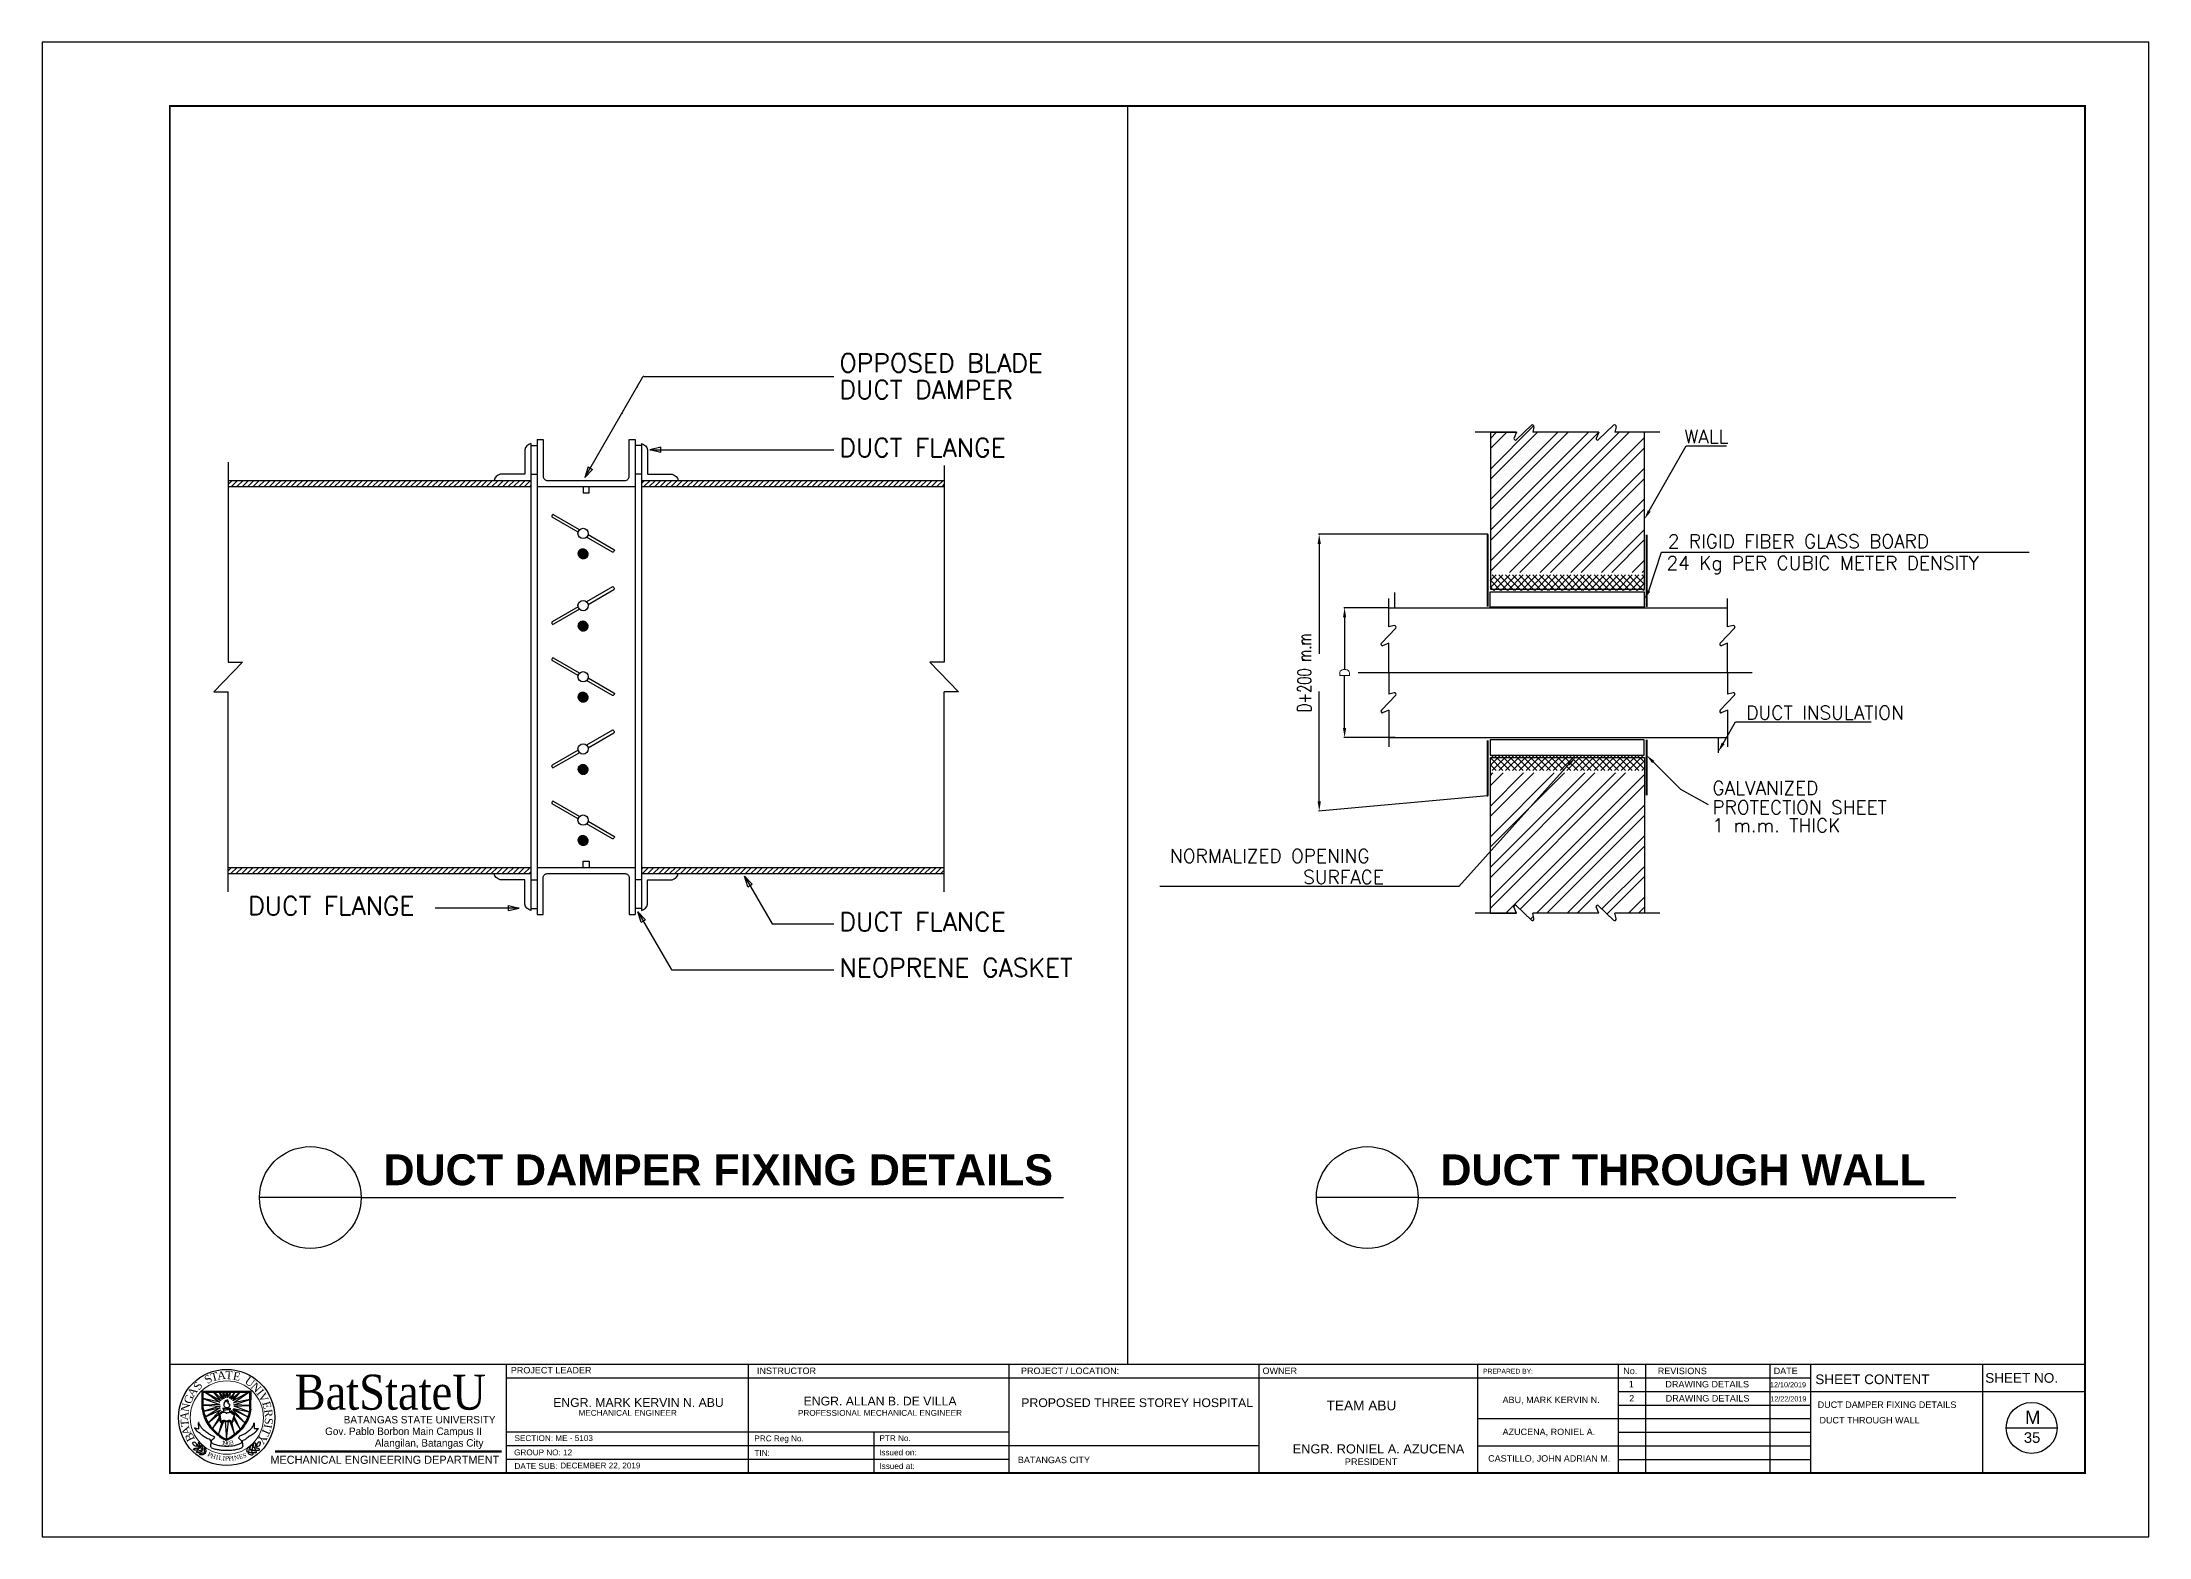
# Model space of a CAD drawing. Header units: millimetres. Extents: x 0 to 531, y -4 to 262.
# Drawn here: x 323.5 to 422.8, y 94.7 to 165.1 of the extents above; entities that cross this region are included whole.
import ezdxf
from ezdxf.enums import TextEntityAlignment as Align

# ---------------------------------------------------------------- set-up
doc = ezdxf.new("R2010")
doc.units = ezdxf.units.MM
doc.linetypes.add('CENTER', pattern=[50.8, 31.75, -6.35, 6.35, -6.35])
doc.layers.add('.1', color=1, linetype='Continuous')
doc.layers.add('template', color=7, linetype='Continuous')
doc.styles.add('arial', font='arial.ttf')
doc.styles.add('CGOTHIC', font='GOTHIC.TTF')
doc.styles.add('GARAMOND', font='GARA.TTF')
doc.styles.add('ROMANS', font='romans.shx', dxfattribs={"width": 0.8, "height": 100})
doc.styles.get("Standard").update_dxf_attribs({"font": 'arial.ttf'})
pattern_1 = [(45, (-163.16862, 13.26583), (-0.1278579, 0.1278579), [])]

# ---------------------------------------------------------------- blocks, each defined once
blk = doc.blocks.new('*X16')
at = {"color": 0, "linetype": 'Continuous'}
for p, q in [((-3.59, 131.65), (7.68, 142.91)), ((-3.59, 107.78), (29.84, 141.21)), ((-3.59, 115.74), (21.89, 141.21)), ((-3.59, 123.69), (13.93, 141.21)), ((-3.59, 139.6), (-1.98, 141.21)), ((-3.59, 105.13), (32.49, 141.21)), ((-3.59, 113.09), (24.54, 141.21)), ((-3.59, 121.04), (16.58, 141.21)), ((-3.59, 129), (8.63, 141.21)), ((-3.59, 136.95), (0.67, 141.21)), ((1.39, 104.8), (36.41, 139.83)), ((4.04, 104.8), (36.41, 137.18)), ((9.35, 104.8), (36.41, 131.87)), ((12, 104.8), (36.41, 129.22)), ((17.3, 104.8), (36.41, 123.92)), ((19.95, 104.8), (36.41, 121.27)), ((25.26, 104.8), (36.41, 115.96)), ((27.91, 104.8), (36.41, 113.31)), ((33.21, 104.8), (36.41, 108.01)), ((35.86, 104.8), (36.41, 105.36))]:
    blk.add_line(p, q, dxfattribs=at)
blk = doc.blocks.new('*X14')
at = {"color": 0, "linetype": 'Continuous'}
for p, q in [((-3.67, 54.66), (-0.94, 57.39)), ((-3.67, 56.43), (-2.71, 57.39)), ((-0.36, 53.39), (-3.67, 56.71)), ((-2.13, 53.39), (-3.67, 54.94)), ((-3.18, 53.39), (0.82, 57.39)), ((1.41, 53.39), (-2.59, 57.39)), ((-1.41, 53.39), (2.59, 57.39)), ((3.18, 53.39), (-0.82, 57.39)), ((0.36, 53.39), (4.36, 57.39)), ((4.94, 53.39), (0.94, 57.39)), ((2.13, 53.39), (6.13, 57.39)), ((6.71, 53.39), (2.71, 57.39)), ((3.89, 53.39), (7.89, 57.39)), ((8.48, 53.39), (4.48, 57.39)), ((5.66, 53.39), (9.66, 57.39)), ((10.25, 53.39), (6.25, 57.39)), ((7.43, 53.39), (11.43, 57.39)), ((12.02, 53.39), (8.02, 57.39)), ((9.2, 53.39), (13.2, 57.39)), ((13.78, 53.39), (9.78, 57.39)), ((10.97, 53.39), (14.97, 57.39)), ((15.55, 53.39), (11.55, 57.39)), ((12.73, 53.39), (16.73, 57.39)), ((17.32, 53.39), (13.32, 57.39)), ((14.5, 53.39), (18.5, 57.39)), ((19.09, 53.39), (15.09, 57.39)), ((16.27, 53.39), (20.27, 57.39)), ((20.85, 53.39), (16.85, 57.39)), ((18.04, 53.39), (22.04, 57.39)), ((22.62, 53.39), (18.62, 57.39)), ((19.8, 53.39), (23.8, 57.39)), ((24.39, 53.39), (20.39, 57.39)), ((21.57, 53.39), (25.57, 57.39)), ((26.16, 53.39), (22.16, 57.39)), ((23.34, 53.39), (27.34, 57.39)), ((27.93, 53.39), (23.93, 57.39)), ((25.11, 53.39), (29.11, 57.39)), ((29.69, 53.39), (25.69, 57.39)), ((26.88, 53.39), (30.88, 57.39)), ((31.46, 53.39), (27.46, 57.39)), ((28.64, 53.39), (32.64, 57.39)), ((33.23, 53.39), (29.23, 57.39)), ((30.41, 53.39), (34.41, 57.39)), ((35, 53.39), (31, 57.39)), ((32.18, 53.39), (36.18, 57.39)), ((36.33, 53.83), (32.76, 57.39)), ((33.95, 53.39), (36.33, 55.77)), ((36.33, 55.6), (34.53, 57.39)), ((36.33, 57.36), (36.3, 57.39)), ((35.71, 53.39), (36.33, 54))]:
    blk.add_line(p, q, dxfattribs=at)
blk = doc.blocks.new('*X15')
at = {"color": 0, "linetype": 'Continuous'}
for p, q in [((-3.59, 20.28), (28.87, 52.74)), ((-3.59, 28.23), (20.92, 52.74)), ((-3.59, 36.19), (12.96, 52.74)), ((-3.59, 44.14), (5.01, 52.74)), ((-3.59, 52.1), (-2.95, 52.74)), ((-3.59, 17.63), (31.52, 52.74)), ((-3.59, 25.58), (23.57, 52.74)), ((-3.59, 33.54), (15.61, 52.74)), ((-3.59, 41.49), (7.66, 52.74)), ((-3.59, 49.45), (-0.3, 52.74)), ((0.42, 16.33), (36.41, 52.32)), ((4.1, 17.36), (36.41, 49.67)), ((8.38, 16.33), (36.41, 44.37)), ((11.03, 16.33), (36.41, 41.72)), ((16.33, 16.33), (36.41, 36.41)), ((18.98, 16.33), (36.41, 33.76)), ((25.39, 17.43), (36.41, 28.46)), ((26.74, 16.13), (36.41, 25.81)), ((24.29, 16.33), (24.47, 16.52)), ((32.24, 16.33), (36.41, 20.5)), ((34.89, 16.33), (36.41, 17.85)), ((3.07, 16.33), (3.15, 16.41)), ((6.81, 14.76), (7.57, 15.53))]:
    blk.add_line(p, q, dxfattribs=at)

msp = doc.modelspace()

# ---------------------------------------------------------------- hatches: boundary and pattern name
h = msp.add_hatch()
h.set_pattern_fill('ANSI31', color=256, scale=1.446547, style=0)
h.set_pattern_definition(pattern_1)
h.paths.add_polyline_path([(332.26, 144.205), (346.532, 144.205), (346.532, 144.494), (332.26, 144.494)])
h = msp.add_hatch()
h.set_pattern_fill('ANSI31', color=256, scale=1.446547, style=0)
h.set_pattern_definition(pattern_1)
h.paths.add_polyline_path([(351.74, 144.205), (366.012, 144.205), (366.012, 144.494), (351.74, 144.494)])
h = msp.add_hatch()
h.set_pattern_fill('ANSI31', color=256, scale=0.096436, style=0)
h.set_pattern_definition([(45, (-163.168621, 13.265827), (-0.00852386, 0.00852386), [])])
h.paths.add_polyline_path([(349.23, 141.036, 1), (348.748, 141.036, 1)])
h.paths.add_polyline_path([(348.748, 137.634, 1), (349.23, 137.634, 1)])
h.paths.add_polyline_path([(348.748, 134.285, 1), (349.23, 134.285, 1)])
h.paths.add_polyline_path([(349.23, 130.883, 1), (348.748, 130.883, 1)])
h.paths.add_polyline_path([(349.23, 127.535, 1), (348.748, 127.535, 1)])
h = msp.add_hatch()
h.set_pattern_fill('ANSI31', color=256, scale=1.446547, style=0)
h.set_pattern_definition([(45, (-229.9994, 23.61976), (-0.1278579, 0.1278579), [])])
h.paths.add_polyline_path([(332.26, 125.978), (346.532, 125.978), (346.532, 126.268), (332.26, 126.268)])
h = msp.add_hatch()
h.set_pattern_fill('ANSI31', color=256, scale=1.446547, style=0)
h.set_pattern_definition(pattern_1)
h.paths.add_polyline_path([(351.74, 125.978), (366.012, 125.978), (366.012, 126.268), (351.74, 126.268)])

# ---------------------------------------------------------------- linework, layer by layer
at = {"layer": '.1', "color": 0}
msp.add_line((422.775, 165.136), (323.499, 165.136), dxfattribs=at)
for p, q in [((374.641, 162.128), (374.641, 102.869)), ((349.073, 144.628), (351.811, 149.371)), ((351.853, 149.395), (360.807, 149.395)), ((346.532, 146.23), (346.532, 124.242)), ((346.532, 146.134), (346.821, 146.134)), ((346.821, 146.423), (346.821, 124.05)), ((351.45, 146.423), (351.45, 124.05)), ((351.74, 146.134), (351.45, 146.134)), ((351.74, 146.23), (351.74, 124.242)), ((352.647, 146.058), (352.139, 145.936)), ((352.139, 145.936), (360.807, 145.936)), ((352.647, 145.814), (352.139, 145.936)), ((352.647, 145.814), (352.647, 146.058)), ((332.26, 145.354), (332.26, 135.929)), ((349.222, 145.129), (349.073, 144.628)), ((349.432, 145.007), (349.073, 144.628)), ((349.222, 145.129), (349.432, 145.007)), ((366.012, 145.192), (366.012, 135.929)), ((332.26, 144.494), (346.532, 144.494)), ((332.26, 144.205), (346.532, 144.205)), ((346.532, 144.783), (346.821, 144.783)), ((346.821, 144.205), (351.45, 144.205)), ((351.74, 144.783), (351.45, 144.783)), ((351.74, 144.494), (366.012, 144.494)), ((351.74, 144.205), (366.012, 144.205)), ((347.537, 142.861), (347.517, 142.827)), ((348.754, 142.057), (347.535, 142.761)), ((348.822, 142.174), (347.603, 142.878)), ((410.086, 141.11), (417.139, 141.11)), ((348.754, 138.541), (347.535, 137.837)), ((348.822, 138.424), (347.603, 137.72)), ((347.537, 137.738), (347.517, 137.771)), ((347.537, 136.11), (347.517, 136.077)), ((348.754, 135.307), (347.535, 136.011)), ((348.822, 135.424), (347.603, 136.128)), ((332.935, 135.929), (331.584, 134.543)), ((332.26, 135.929), (332.935, 135.929)), ((366.012, 135.929), (365.337, 135.929)), ((365.337, 135.929), (366.687, 134.543)), ((331.584, 134.543), (332.26, 134.543)), ((332.26, 125.119), (332.26, 134.543)), ((366.687, 134.543), (366.012, 134.543)), ((366.012, 125.119), (366.012, 134.543)), ((348.754, 131.79), (347.535, 131.086)), ((348.822, 131.673), (347.603, 130.969)), ((395.428, 131.117), (390.253, 125.363)), ((347.537, 130.987), (347.517, 131.02)), ((347.537, 129.36), (347.517, 129.326)), ((348.754, 128.556), (347.535, 129.26)), ((348.822, 128.673), (347.603, 129.377)), ((332.26, 126.268), (346.532, 126.268)), ((346.821, 126.268), (351.45, 126.268)), ((351.74, 126.268), (366.012, 126.268)), ((332.26, 125.978), (346.532, 125.978)), ((346.532, 125.689), (346.821, 125.689)), ((351.74, 125.689), (351.45, 125.689)), ((351.74, 125.978), (366.012, 125.978)), ((356.958, 125.481), (356.599, 125.86)), ((356.599, 125.86), (357.902, 123.604)), ((356.748, 125.359), (356.599, 125.86)), ((356.748, 125.359), (356.958, 125.481)), ((390.253, 125.363), (376.168, 125.363)), ((345.978, 124.355), (342.015, 124.355)), ((345.47, 124.233), (345.47, 124.477)), ((345.47, 124.477), (345.978, 124.355)), ((345.47, 124.233), (345.978, 124.355)), ((346.532, 124.339), (346.821, 124.339)), ((351.74, 124.339), (351.45, 124.339)), ((351.573, 124.184), (353.14, 121.47)), ((351.721, 123.684), (351.573, 124.184)), ((351.932, 123.805), (351.573, 124.184)), ((351.721, 123.684), (351.932, 123.805)), ((357.902, 123.604), (360.807, 123.604)), ((353.181, 121.446), (360.807, 121.446)), ((338.534, 110.72), (333.738, 110.72)), ((338.534, 110.72), (371.635, 110.72)), ((388.341, 110.72), (383.545, 110.72)), ((388.341, 110.72), (413.681, 110.72))]:
    msp.add_line(p, q)
at = {"linetype": 'Continuous'}
for p, q in [((392.971, 146.416), (393.676, 147.094)), ((393.797, 147.025), (393.738, 146.767)), ((396.846, 146.416), (397.551, 147.094)), ((397.672, 147.025), (397.613, 146.767)), ((392.977, 146.767), (391.022, 146.767)), ((391.748, 146.767), (391.748, 139.367)), ((391.748, 146.767), (392.977, 146.767)), ((392.977, 146.767), (392.848, 146.473)), ((396.852, 146.767), (393.738, 146.767)), ((396.852, 146.767), (396.723, 146.473)), ((399.729, 146.767), (397.613, 146.767)), ((399.004, 146.767), (397.613, 146.767)), ((399.004, 139.367), (399.004, 146.767)), ((399.23, 143.058), (400.964, 146.126)), ((400.964, 146.126), (402.872, 146.126)), ((399.215, 139.294), (399.804, 141.11)), ((399.804, 141.11), (410.086, 141.11)), ((387.249, 138.495), (387.249, 139.221)), ((391.732, 139.249), (398.988, 139.249)), ((391.732, 138.523), (391.732, 139.249)), ((391.748, 139.367), (399.004, 139.367)), ((398.988, 139.249), (398.988, 138.523)), ((386.959, 137.598), (386.959, 138.931)), ((386.959, 138.495), (402.922, 138.495)), ((398.988, 138.523), (391.732, 138.523)), ((402.922, 137.598), (402.922, 138.931)), ((386.608, 136.831), (387.286, 137.536)), ((387.217, 137.657), (386.959, 137.598)), ((402.571, 136.831), (403.249, 137.536)), ((403.18, 137.657), (402.922, 137.598)), ((386.959, 136.837), (386.665, 136.708)), ((386.959, 135.441), (386.959, 136.837)), ((386.959, 135.441), (386.959, 136.837)), ((402.922, 136.837), (402.627, 136.708)), ((402.922, 135.441), (402.922, 136.837)), ((386.959, 135.441), (386.959, 134.436)), ((386.959, 135.441), (386.959, 134.436)), ((402.922, 135.441), (402.922, 134.436)), ((386.608, 133.669), (387.286, 134.374)), ((387.217, 134.495), (386.959, 134.436)), ((402.571, 133.669), (403.249, 134.374)), ((403.18, 134.495), (402.922, 134.436)), ((386.959, 133.675), (386.665, 133.546)), ((386.959, 133.675), (386.959, 131.95)), ((402.922, 133.675), (402.627, 133.546)), ((402.713, 132.111), (403.303, 133.132)), ((402.922, 133.675), (402.922, 131.95)), ((403.303, 133.132), (409.69, 133.132)), ((386.959, 132.386), (402.922, 132.386)), ((398.988, 132.282), (391.732, 132.282)), ((391.732, 132.282), (391.732, 131.557)), ((398.988, 131.557), (398.988, 132.282)), ((402.486, 132.386), (402.486, 131.66)), ((391.732, 131.557), (398.988, 131.557)), ((391.748, 131.438), (399.004, 131.438)), ((391.748, 124.114), (391.748, 131.438)), ((399.004, 131.438), (399.004, 124.114)), ((399.414, 131.238), (400.702, 129.95)), ((400.702, 129.95), (402.008, 129.23)), ((392.977, 124.114), (391.022, 124.114)), ((391.748, 124.114), (392.977, 124.114)), ((392.977, 124.114), (392.848, 124.408)), ((392.971, 124.465), (393.676, 123.787)), ((396.852, 124.114), (393.738, 124.114)), ((393.797, 123.856), (393.738, 124.114)), ((396.852, 124.114), (396.723, 124.408)), ((396.846, 124.465), (397.551, 123.787)), ((399.004, 124.114), (397.613, 124.114)), ((399.729, 124.114), (397.613, 124.114)), ((397.672, 123.856), (397.613, 124.114))]:
    msp.add_line(p, q, dxfattribs=at)
at = {"linetype": 'ByBlock'}
for p, q in [((391.604, 141.957), (383.647, 141.957)), ((383.68, 141.503), (383.68, 136.321)), ((386.948, 138.495), (384.841, 138.495)), ((384.874, 138.042), (384.874, 135.608)), ((384.874, 132.839), (384.874, 135.273)), ((383.68, 129.378), (383.68, 134.56)), ((387.238, 132.386), (384.841, 132.386)), ((391.604, 129.644), (383.647, 128.924))]:
    msp.add_line(p, q, dxfattribs=at)
at = {"linetype": 'CENTER'}
msp.add_line((404.083, 135.441), (385.521, 135.441), dxfattribs=at)
for points in [[(346.532, 146.23, 0.302045), (346.243, 145.941), (346.243, 144.783), (345.086, 144.783, 0.302045), (344.796, 144.494)], [(346.821, 146.423), (347.111, 146.423), (347.111, 144.687, 0.414214), (347.304, 144.494), (350.968, 144.494, 0.414214), (351.161, 144.687), (351.161, 146.423), (351.45, 146.423)], [(351.74, 146.23, -0.302045), (352.029, 145.941), (352.029, 144.783), (353.186, 144.783, -0.302045), (353.476, 144.494)], [(349.223, 141.943), (350.442, 141.239, -0.414214), (350.46, 141.173), (350.44, 141.14, -0.414214), (350.375, 141.122), (349.155, 141.826)], [(349.223, 138.655), (350.442, 139.359, 0.414214), (350.46, 139.425), (350.44, 139.459, 0.414214), (350.375, 139.476), (349.155, 138.772)], [(349.223, 135.192), (350.442, 134.488, -0.414214), (350.46, 134.423), (350.44, 134.389, -0.414214), (350.375, 134.372), (349.155, 135.075)], [(349.223, 131.905), (350.442, 132.609, 0.414214), (350.46, 132.675), (350.44, 132.708, 0.414214), (350.375, 132.726), (349.155, 132.022)], [(349.223, 128.442), (350.442, 127.738, -0.414214), (350.46, 127.672), (350.44, 127.639, -0.414214), (350.375, 127.621), (349.155, 128.325)], [(346.532, 124.242, -0.302045), (346.243, 124.532), (346.243, 125.689), (345.086, 125.689, -0.302045), (344.796, 125.978)], [(346.821, 124.05), (347.111, 124.05), (347.111, 125.785, -0.414214), (347.304, 125.978), (350.968, 125.978, -0.414214), (351.161, 125.785), (351.161, 124.05), (351.45, 124.05)], [(351.74, 124.242, 0.302045), (352.029, 124.532), (352.029, 125.689), (353.186, 125.689, 0.302045), (353.476, 125.978)]]:
    msp.add_lwpolyline(points, format="xyb")
for points in [[(348.991, 144.205), (348.991, 143.915), (349.281, 143.915), (349.281, 144.205)], [(348.991, 126.268), (348.991, 126.557), (349.281, 126.557), (349.281, 126.268)]]:
    msp.add_lwpolyline(points)
at = {"linetype": 'Continuous', "const_width": 0.0907}
for points in [[(391.615, 138.549), (391.615, 141.957)], [(399.106, 138.528), (399.106, 141.935)], [(391.615, 132.256), (391.615, 129.644)], [(399.106, 132.278), (399.106, 129.665)]]:
    msp.add_lwpolyline(points, dxfattribs=at)
for centre, radius in [((348.989, 142), 0.241), ((348.989, 138.598), 0.241), ((348.989, 135.25), 0.241), ((348.989, 131.847), 0.241), ((348.989, 128.499), 0.241), ((336.136, 110.72), 2.398), ((385.943, 110.72), 2.398)]:
    msp.add_circle(centre, radius)
for centre, start, end in [((351.853, 149.347), 90, 150), ((351.575, 148.864), 90, 150), ((350.851, 147.611), 90, 150), ((347.559, 142.803), 150, 240), ((347.578, 142.837), 60, 150), ((347.559, 137.795), 120, 210), ((347.578, 137.762), 210, 300), ((347.559, 136.053), 150, 240), ((347.578, 136.086), 60, 150), ((347.559, 131.044), 120, 210), ((347.578, 131.011), 210, 300), ((347.559, 129.302), 150, 240), ((347.578, 129.336), 60, 150), ((353.181, 121.494), 210, 270)]:
    msp.add_arc(centre, 0.0482, start, end)
at = {"linetype": 'Continuous'}
for centre, start, end in [((393.727, 147.042), 346.78212, 133.85448), ((397.601, 147.042), 346.78212, 133.85448), ((392.921, 146.469), 176.82851, 313.85448), ((396.796, 146.469), 176.82851, 313.85448), ((387.234, 137.586), 316.14552, 103.21788), ((403.196, 137.586), 316.14552, 103.21788), ((386.661, 136.781), 136.14552, 273.17149), ((402.623, 136.781), 136.14552, 273.17149), ((387.234, 134.424), 316.14552, 103.21788), ((403.196, 134.424), 316.14552, 103.21788), ((386.661, 133.619), 136.14552, 273.17149), ((402.623, 133.619), 136.14552, 273.17149), ((392.921, 124.412), 46.14552, 183.17149), ((396.796, 124.412), 46.14552, 183.17149), ((393.727, 123.839), 226.14552, 13.21788), ((397.601, 123.839), 226.14552, 13.21788)]:
    msp.add_arc(centre, 0.0726, start, end, dxfattribs=at)
at = {"linetype": 'ByBlock'}
for p in [(383.68, 141.957), (391.615, 141.957), (384.874, 138.495), (386.959, 138.495), (387.249, 132.386), (391.615, 129.644)]:
    msp.add_point(p, dxfattribs=at)
at = {"linetype": 'Continuous'}
for points in [[(399.296, 143.02), (399.165, 143.096), (399.004, 142.665)], [(399.28, 139.256), (399.149, 139.331), (398.988, 138.901)], [(402.779, 132.073), (402.648, 132.149), (402.486, 131.718)], [(399.363, 131.187), (399.465, 131.29), (399.106, 131.546)]]:
    msp.add_solid(points, dxfattribs=at)
at = {"linetype": 'ByBlock'}
for points in [[(383.604, 141.503), (383.756, 141.503), (383.68, 141.957)], [(384.798, 138.042), (384.949, 138.042), (384.874, 138.495)], [(384.798, 132.839), (384.949, 132.839), (384.874, 132.386)], [(383.604, 129.378), (383.756, 129.378), (383.68, 128.924)]]:
    msp.add_solid(points, dxfattribs=at)
msp.add_solid([(395.376, 131.171), (395.481, 131.063), (395.753, 131.434)])
at = {"layer": 'template'}
for p, q in [((323.499, 165.136), (323.499, 94.741)), ((422.775, 94.741), (422.775, 165.136)), ((329.515, 102.869), (419.766, 102.869)), ((345.362, 102.871), (345.362, 97.749)), ((345.362, 102.869), (345.362, 97.749)), ((356.771, 102.871), (356.771, 97.749)), ((356.771, 102.869), (356.771, 97.749)), ((369.062, 97.749), (369.062, 102.869)), ((380.838, 102.869), (380.838, 97.749)), ((391.14, 102.869), (391.14, 97.749)), ((397.77, 102.869), (397.77, 97.749)), ((399.05, 102.869), (399.05, 97.749)), ((404.915, 102.869), (404.915, 97.749)), ((406.835, 102.869), (406.835, 97.749)), ((414.929, 102.869), (414.929, 97.749)), ((331.042, 101.613), (333.353, 101.609)), ((331.042, 100.747), (331.042, 101.613)), ((331.091, 101.55), (333.288, 101.55)), ((331.091, 100.781), (331.091, 101.55)), ((331.921, 101.153), (331.183, 101.55)), ((331.183, 101.55), (331.866, 101.077)), ((331.622, 101.55), (331.59, 101.517)), ((331.59, 101.517), (331.921, 101.153)), ((331.98, 101.208), (331.622, 101.55)), ((331.872, 101.55), (331.845, 101.55)), ((331.845, 101.55), (331.98, 101.208)), ((332.062, 101.246), (331.872, 101.55)), ((332.062, 101.55), (332.004, 101.532)), ((332.004, 101.532), (332.062, 101.246)), ((332.143, 101.289), (332.062, 101.55)), ((332.165, 101.55), (332.143, 101.289)), ((332.241, 101.55), (332.165, 101.55)), ((332.338, 101.55), (332.241, 101.294)), ((332.241, 101.294), (332.241, 101.55)), ((332.577, 101.55), (332.338, 101.256)), ((332.338, 101.256), (332.376, 101.55)), ((332.376, 101.55), (332.338, 101.55)), ((332.827, 101.55), (332.42, 101.202)), ((332.42, 101.202), (332.577, 101.55)), ((333.239, 101.55), (332.48, 101.148)), ((332.48, 101.148), (332.827, 101.55)), ((332.518, 101.045), (333.239, 101.55)), ((333.288, 100.775), (333.288, 101.55)), ((333.337, 100.747), (333.353, 101.609)), ((345.362, 102.229), (401.933, 102.229)), ((397.77, 101.589), (408.53, 101.589)), ((400.174, 102.229), (406.835, 102.229)), ((405.169, 101.589), (419.766, 101.589)), ((331.866, 101.077), (331.069, 101.251)), ((331.069, 101.251), (331.866, 100.974)), ((331.888, 100.888), (331.117, 100.653)), ((331.117, 100.653), (331.893, 100.823)), ((331.866, 100.974), (331.118, 100.942)), ((331.118, 100.942), (331.888, 100.888)), ((331.893, 100.823), (331.191, 100.391)), ((331.191, 100.391), (331.921, 100.725)), ((331.921, 100.725), (331.324, 100.116)), ((331.324, 100.116), (331.975, 100.66)), ((331.839, 100.356), (331.528, 99.841)), ((331.528, 99.841), (331.85, 100.275)), ((331.805, 100.518), (331.882, 100.162)), ((331.865, 100.51), (331.923, 100.18)), ((332.051, 100.732), (332.051, 100.632)), ((332.331, 100.72), (332.331, 100.62)), ((333.047, 100.104), (332.414, 100.676)), ((332.541, 100.481), (332.46, 100.174)), ((333.185, 100.386), (332.48, 100.725)), ((332.48, 100.725), (333.047, 100.104)), ((332.492, 100.157), (332.586, 100.52)), ((333.288, 101.213), (332.518, 101.045)), ((332.518, 100.79), (333.185, 100.386)), ((332.518, 100.79), (333.255, 100.621)), ((332.523, 100.307), (332.827, 99.814)), ((332.539, 100.964), (333.288, 101.213)), ((333.288, 100.931), (332.539, 100.964)), ((332.55, 100.888), (333.288, 100.931)), ((333.255, 100.621), (332.55, 100.888)), ((332.827, 99.814), (332.556, 100.378)), ((391.14, 100.309), (401.933, 100.309)), ((397.77, 100.949), (406.835, 100.949)), ((400.174, 100.309), (406.835, 100.309)), ((330.694, 99.868), (330.878, 99.83)), ((330.878, 99.83), (330.868, 100.106)), ((331.809, 99.577), (332.056, 100.193)), ((331.964, 100.139), (331.809, 99.577)), ((332.121, 100.177), (332.189, 99.339)), ((332.189, 99.339), (332.273, 100.183)), ((332.344, 100.177), (332.563, 99.572)), ((332.563, 99.572), (332.442, 100.145)), ((333.486, 100.108), (333.498, 99.837)), ((333.498, 99.837), (333.678, 99.843)), ((345.362, 99.679), (369.062, 99.679)), ((362.695, 99.679), (362.695, 97.749)), ((397.77, 99.669), (406.835, 99.669)), ((416.05, 99.873), (418.45, 99.873)), ((345.362, 99.036), (380.838, 99.036)), ((345.362, 98.392), (355.696, 98.392)), ((345.362, 98.392), (369.062, 98.392)), ((356.771, 98.392), (367.105, 98.392)), ((391.14, 99.029), (401.933, 99.029)), ((397.77, 98.389), (406.835, 98.389)), ((400.174, 99.029), (406.835, 99.029)), ((323.499, 94.741), (422.775, 94.741))]:
    msp.add_line(p, q, dxfattribs=at)
at = {"layer": 'template', "linetype": 'Continuous', "ltscale": 0.5}
msp.add_line((356.771, 102.869), (356.771, 97.749), dxfattribs=at)
at = {"layer": 'template', "linetype": 'Continuous', "lineweight": 50}
msp.add_line((334.48, 98.757), (345.14, 98.757), dxfattribs=at)
at = {"layer": 'template', "linetype": 'Continuous', "const_width": 0.0853}
msp.add_lwpolyline([(329.515, 97.749), (419.766, 97.749), (419.766, 162.128), (329.515, 162.128)], close=True, dxfattribs=at)
at = {"layer": 'template'}
for centre, radius in [((332.194, 100.364), 2.263), ((417.25, 99.873), 1.2)]:
    msp.add_circle(centre, radius, dxfattribs=at)
at = {"layer": 'template', "lineweight": 20}
for centre, radius in [((332.194, 100.364), 2.263), ((332.202, 100.357), 1.728)]:
    msp.add_circle(centre, radius, dxfattribs=at)
at = {"layer": 'template'}
for points in [[(331.042, 100.747), (331.112, 100.446), (331.258, 100.11), (331.459, 99.828), (331.861, 99.465), (332.132, 99.308), (332.186, 99.291)], [(331.091, 100.781), (331.161, 100.481), (331.307, 100.145), (331.508, 99.863), (331.91, 99.499), (332.181, 99.342), (332.235, 99.326)], [(331.805, 100.518), (331.804, 100.556), (331.861, 100.565), (331.923, 100.588), (331.999, 100.626), (332.051, 100.632), (332.051, 100.655)], [(333.288, 100.781), (333.218, 100.481), (333.071, 100.145), (332.871, 99.863), (332.469, 99.499), (332.198, 99.342), (332.143, 99.326)], [(333.337, 100.747), (333.267, 100.446), (333.12, 100.11), (332.92, 99.828), (332.518, 99.465), (332.247, 99.308), (332.193, 99.291)], [(332.585, 100.516), (332.573, 100.559), (332.512, 100.545), (332.477, 100.562), (332.451, 100.594), (332.413, 100.617), (332.381, 100.641), (332.331, 100.641)], [(331.882, 100.162), (331.932, 100.127), (331.984, 100.139), (332.019, 100.176), (332.056, 100.193), (332.109, 100.193), (332.149, 100.185), (332.19, 100.165), (332.257, 100.179), (332.297, 100.191), (332.344, 100.177), (332.442, 100.145), (332.492, 100.157)], [(331.923, 100.18), (331.978, 100.18), (331.987, 100.203), (332.025, 100.223), (332.088, 100.238), (332.149, 100.209), (332.187, 100.203), (332.236, 100.206), (332.274, 100.223), (332.329, 100.229), (332.364, 100.226), (332.396, 100.203), (332.413, 100.189), (332.46, 100.174)], [(330.776, 98.999), (330.667, 99.038), (330.617, 99.116), (330.61, 99.193), (330.62, 99.206), (330.687, 99.199), (330.753, 99.139), (330.779, 99.08), (330.788, 99.025), (330.788, 98.998), (330.781, 98.998), (330.766, 99.012), (330.765, 99.012)], [(330.882, 98.888), (330.82, 98.841), (330.732, 98.823), (330.678, 98.825), (330.634, 98.852), (330.633, 98.869), (330.675, 98.896), (330.717, 98.912), (330.769, 98.92), (330.789, 98.925), (330.827, 98.915), (330.879, 98.887), (330.881, 98.88)], [(331.02, 98.769), (330.958, 98.723), (330.871, 98.704), (330.816, 98.706), (330.773, 98.733), (330.771, 98.75), (330.813, 98.777), (330.855, 98.793), (330.907, 98.801), (330.927, 98.807), (330.966, 98.797), (331.017, 98.769), (331.019, 98.762)], [(330.909, 98.924), (330.937, 98.997), (330.93, 99.086), (330.913, 99.138), (330.875, 99.172), (330.857, 99.169), (330.844, 99.121), (330.84, 99.076), (330.847, 99.024), (330.847, 99.004), (330.868, 98.969), (330.909, 98.928), (330.916, 98.928)], [(331.171, 98.662), (331.11, 98.616), (331.022, 98.597), (330.967, 98.599), (330.924, 98.626), (330.922, 98.643), (330.965, 98.67), (331.007, 98.686), (331.058, 98.694), (331.078, 98.7), (331.117, 98.689), (331.168, 98.661), (331.17, 98.655)], [(331.047, 98.806), (331.075, 98.878), (331.068, 98.968), (331.051, 99.019), (331.013, 99.054), (330.996, 99.05), (330.982, 99.002), (330.978, 98.957), (330.985, 98.906), (330.985, 98.885), (331.006, 98.851), (331.047, 98.809), (331.054, 98.809)], [(331.199, 98.699), (331.226, 98.771), (331.219, 98.86), (331.202, 98.912), (331.164, 98.946), (331.147, 98.943), (331.133, 98.895), (331.13, 98.85), (331.137, 98.798), (331.137, 98.778), (331.157, 98.743), (331.199, 98.702), (331.205, 98.702)], [(333.176, 98.715), (333.152, 98.789), (333.162, 98.878), (333.182, 98.929), (333.221, 98.961), (333.238, 98.957), (333.25, 98.908), (333.251, 98.864), (333.242, 98.812), (333.242, 98.792), (333.219, 98.758), (333.176, 98.719), (333.17, 98.719)], [(333.202, 98.678), (333.262, 98.628), (333.349, 98.606), (333.403, 98.606), (333.448, 98.631), (333.45, 98.648), (333.409, 98.677), (333.368, 98.694), (333.316, 98.704), (333.297, 98.711), (333.258, 98.703), (333.205, 98.677), (333.203, 98.67)], [(333.332, 98.816), (333.307, 98.889), (333.318, 98.978), (333.337, 99.029), (333.377, 99.062), (333.394, 99.058), (333.405, 99.009), (333.407, 98.964), (333.398, 98.913), (333.397, 98.893), (333.375, 98.859), (333.332, 98.819), (333.325, 98.82)], [(333.358, 98.779), (333.417, 98.729), (333.504, 98.707), (333.559, 98.707), (333.603, 98.732), (333.606, 98.749), (333.564, 98.778), (333.523, 98.795), (333.472, 98.805), (333.452, 98.812), (333.413, 98.803), (333.361, 98.777), (333.359, 98.771)], [(333.475, 98.929), (333.45, 99.002), (333.461, 99.091), (333.48, 99.142), (333.52, 99.175), (333.537, 99.171), (333.548, 99.122), (333.55, 99.077), (333.541, 99.026), (333.54, 99.005), (333.518, 98.972), (333.475, 98.932), (333.468, 98.932)], [(333.501, 98.891), (333.56, 98.842), (333.647, 98.82), (333.702, 98.82), (333.746, 98.844), (333.749, 98.862), (333.707, 98.89), (333.666, 98.908), (333.615, 98.918), (333.595, 98.925), (333.556, 98.916), (333.504, 98.89), (333.502, 98.884)], [(333.611, 98.998), (333.721, 99.032), (333.775, 99.108), (333.785, 99.184), (333.776, 99.197), (333.709, 99.194), (333.64, 99.137), (333.611, 99.079), (333.601, 99.024), (333.599, 98.997), (333.606, 98.996), (333.621, 99.01), (333.623, 99.01)]]:
    msp.add_spline(points, degree=3, dxfattribs=at)
for points, end_tangent in [([(331.865, 100.51), (331.94, 100.551), (331.993, 100.597), (332.045, 100.612), (332.097, 100.618), (332.149, 100.597), (332.17, 100.571), (332.19, 100.557), (332.219, 100.583), (332.286, 100.597), (332.349, 100.609), (332.419, 100.577), (332.465, 100.531), (332.523, 100.51), (332.541, 100.519), (332.541, 100.481)], (0, -1)), ([(332.037, 100.802), (332.125, 100.797), (332.216, 100.794), (332.278, 100.795), (332.332, 100.801), (332.362, 100.799), (332.363, 100.77), (332.363, 100.746), (332.352, 100.724), (332.327, 100.72), (332.276, 100.716), (332.189, 100.716), (332.084, 100.713), (332.058, 100.729), (332.028, 100.748), (332.036, 100.803), (332.036, 100.809)], (-1, 0))]:
    msp.add_spline(points, degree=3, dxfattribs=dict(at, end_tangent=end_tangent))
at = {"layer": 'template', "start_tangent": (-1, 0)}
msp.add_spline([(332.183, 100.822), (332.114, 100.859), (332.078, 100.916), (332.078, 100.978), (332.078, 101.026), (332.093, 101.051), (332.107, 101.099), (332.129, 101.094), (332.136, 101.143), (332.15, 101.179), (332.17, 101.152), (332.207, 101.118), (332.236, 101.118), (332.233, 101.157), (332.22, 101.192), (332.222, 101.204), (332.257, 101.174), (332.257, 101.146), (332.263, 101.12), (332.263, 101.091), (332.252, 101.046), (332.279, 101.006), (332.311, 101.007), (332.332, 100.954), (332.326, 100.911), (332.294, 100.852), (332.264, 100.827), (332.227, 100.819), (332.182, 100.819), (332.184, 100.819)], degree=3, dxfattribs=at)
at = {"layer": 'template'}
for points, knots in [([(333.678, 99.843), (333.682, 99.843), (333.706, 99.839), (333.569, 99.71), (333.485, 99.599), (333.312, 99.503), (333.153, 99.396), (333.037, 99.303), (332.911, 99.262), (332.937, 99.131), (332.968, 99.027), (332.895, 98.9), (332.743, 98.871), (332.545, 98.82), (332.302, 98.802), (332.064, 98.796), (331.853, 98.828), (331.667, 98.848), (331.533, 98.896), (331.46, 98.951), (331.433, 99), (331.455, 99.089), (331.474, 99.177), (331.443, 99.328), (331.228, 99.372), (331.064, 99.511), (330.911, 99.63), (330.781, 99.719), (330.737, 99.806), (330.665, 99.874), (330.693, 99.87), (330.722, 99.862)], [1.525096, 1.525096, 1.525096, 1.525096, 1.532073, 1.584612, 1.633558, 1.698069, 1.768711, 1.823631, 1.856154, 1.874433, 1.942755, 1.959564, 2.013837, 2.081716, 2.168665, 2.253261, 2.318126, 2.380396, 2.439479, 2.4572, 2.470092, 2.492272, 2.543518, 2.560297, 2.639259, 2.721631, 2.780104, 2.832648, 2.871086, 2.885372, 2.911145, 2.911145, 2.911145, 2.911145]), ([(330.884, 100.134), (330.834, 100.134), (330.956, 99.971), (331.014, 99.858), (331.17, 99.72), (331.345, 99.618), (331.459, 99.502), (331.642, 99.473), (331.598, 99.38), (331.551, 99.33), (331.487, 99.292), (331.438, 99.193), (331.593, 99.106), (331.769, 99.055), (331.988, 99.017), (332.167, 99.019), (332.378, 99.016), (332.613, 99.044), (332.808, 99.123), (332.914, 99.186), (332.914, 99.254), (332.857, 99.296), (332.82, 99.347), (332.754, 99.381), (332.775, 99.45), (332.835, 99.522), (332.973, 99.544), (333.116, 99.646), (333.253, 99.74), (333.355, 99.843), (333.418, 99.937), (333.473, 100.007), (333.486, 100.096), (333.486, 100.108)], [0, 0, 0, 0, 0.050157, 0.09733, 0.169415, 0.238469, 0.297382, 0.34519, 0.361609, 0.384753, 0.415402, 0.43521, 0.480082, 0.549086, 0.637593, 0.692397, 0.728181, 0.847546, 0.920378, 0.94488, 0.959291, 0.979722, 1.010309, 1.023969, 1.046254, 1.066064, 1.119081, 1.173808, 1.241086, 1.282544, 1.318293, 1.350594, 1.379885, 1.379885, 1.379885, 1.379885]), ([(330.868, 100.128), (330.873, 100.134), (330.881, 100.137), (330.893, 100.137), (330.895, 100.137)], [3.04846765, 3.04846765, 3.04846765, 3.04846765, 3.05886904, 3.06079098, 3.06079098, 3.06079098, 3.06079098]), ([(332.162, 99.672), (332.175, 99.67), (332.196, 99.666), (332.211, 99.668), (332.222, 99.671)], [0, 0, 0, 0, 0.01145534, 0.02007474, 0.02007474, 0.02007474, 0.02007474]), ([(332.162, 99.651), (332.175, 99.649), (332.196, 99.646), (332.211, 99.647), (332.222, 99.651)], [0, 0, 0, 0, 0.01145534, 0.02007474, 0.02007474, 0.02007474, 0.02007474]), ([(332.168, 99.602), (332.178, 99.604), (332.195, 99.606), (332.208, 99.605), (332.216, 99.604)], [0.00178548, 0.00178548, 0.00178548, 0.00178548, 0.01145534, 0.01823656, 0.01823656, 0.01823656, 0.01823656]), ([(332.17, 99.582), (332.179, 99.583), (332.195, 99.585), (332.207, 99.585), (332.214, 99.583)], [0.00231179, 0.00231179, 0.00231179, 0.00231179, 0.01145534, 0.0176246, 0.0176246, 0.0176246, 0.0176246])]:
    msp.add_open_spline(points, degree=3, knots=knots, dxfattribs=at)

# ---------------------------------------------------------------- block references
at = {"linetype": 'Continuous', "xscale": 0.1813970282729321, "yscale": 0.1813970282729321, "zscale": 0.1813970282729321}
for name in ['*X16', '*X14', '*X15']:
    msp.add_blockref(name, (392.398, 121.152), dxfattribs=at)
at = {"linetype": 'Continuous', "xscale": -0.1813970282729321, "yscale": 0.1813970282729321, "zscale": 0.1813970282729498, "rotation": 180}
msp.add_blockref('*X14', (392.398, 149.729), dxfattribs=at)

# ---------------------------------------------------------------- texts
at = {"style": 'ROMANS'}
for s, height, p in [('OPPOSED BLADE', 0.8662, (361.07, 149.597)), ('DUCT DAMPER', 0.8662, (361.07, 148.343)), ('DUCT FLANGE', 0.8662, (361.067, 145.609)), ('2 RIGID FIBER GLASS BOARD', 0.63946, (400.109, 141.311)), ('24 Kg PER CUBIC METER DENSITY', 0.63946, (400.046, 140.288)), ('GALVANIZED', 0.6395, (402.208, 129.691)), ('PROTECTION SHEET', 0.63946, (402.208, 128.783)), ('1 m.m. THICK', 0.63946, (402.208, 127.926)), ('NORMALIZED OPENING ', 0.63946, (376.647, 126.491)), ('SURFACE', 0.6395, (382.922, 125.493)), ('DUCT FLANGE', 0.8662, (333.208, 124.028)), ('DUCT FLANCE', 0.8662, (361.07, 123.277)), ('NEOPRENE GASKET', 0.8662, (361.07, 121.119))]:
    msp.add_text(s, height=height, dxfattribs=at).set_placement(p)
for s, height, p in [('WALL', 0.6395, (401.923, 146.565)), ('DUCT INSULATION', 0.63946, (407.513, 133.561))]:
    msp.add_text(s, height=height, dxfattribs=at).set_placement(p, align=Align.MIDDLE)
at = {"style": 'ROMANS', "width": 0.7}
msp.add_text('D+200 m.m', height=0.6394, rotation=90, dxfattribs=at).set_placement((382.981, 135.441), align=Align.MIDDLE)
at = {"linetype": 'ByBlock', "style": 'ROMANS'}
msp.add_text('D', height=0.453, rotation=90, dxfattribs=at).set_placement((384.874, 135.441), align=Align.MIDDLE_CENTER)
at = {"char_height": 1.45195, "attachment_point": 1, "style": 'arial'}
for s, insert in [('{\\fArial|b1|i0|c0|p34;DUCT DAMPER FIXING DETAILS}', (339.583, 112.754)), ('{\\fArial|b1|i0|c0|p34;DUCT THROUGH WALL}', (389.39, 112.754))]:
    msp.add_mtext_dynamic_manual_height_columns(s, width=43.36072, gutter_width=1, heights=[0], dxfattribs=dict(at, insert=insert))
at = {"layer": 'template', "width": 1}
for s, height, style, p in [('BatStateU', 1.6503, 'GARAMOND', (339.9, 100.73)), ('BATANGAS STATE UNIVERSITY', 0.35128, 'CGOTHIC', (341.286, 100.083)), ('Gov. Pablo Borbon Main Campus II', 0.35128, 'CGOTHIC', (340.527, 99.538)), ('Alangilan, Batangas City', 0.35128, 'CGOTHIC', (341.735, 98.989))]:
    msp.add_text(s, height=height, dxfattribs=dict(at, style=style)).set_placement(p, align=Align.CENTER)
at = {"layer": 'template', "style": 'arial'}
for s, height, p in [('PROJECT LEADER', 0.30409, (345.585, 102.437)), ('INSTRUCTOR', 0.304, (357.184, 102.41)), ('PROJECT / LOCATION:', 0.30402, (369.626, 102.41)), ('PROJECT / LOCATION:', 0.30402, (369.626, 102.41)), ('PROJECT / LOCATION:', 0.30402, (369.626, 102.41)), ('OWNER', 0.304, (381.007, 102.41)), ('PREPARED BY: ', 0.22802, (391.399, 102.428)), ('No.', 0.304, (398.007, 102.403)), ('REVISIONS', 0.304, (399.633, 102.403)), ('DATE', 0.304, (405.094, 102.403)), ('SHEET CONTENT', 0.45603, (407.057, 101.933)), ('SHEET NO.', 0.456, (415.063, 101.997)), ('ENGR. MARK KERVIN N. ABU', 0.41257, (347.58, 100.861)), ('ENGR. ALLAN B. DE VILLA', 0.41257, (359.383, 100.928)), ('PROPOSED THREE STOREY HOSPITAL', 0.41257, (369.641, 100.852)), ('ABU, MARK KERVIN N.', 0.30402, (392.319, 101.04)), ('1', 0.304, (398.27, 101.783)), ('2', 0.304, (398.286, 101.117)), ('DRAWING DETAILS', 0.30402, (399.993, 101.778)), ('DRAWING DETAILS', 0.30402, (400.009, 101.113)), ('12/10/2019', 0.2432, (404.92, 101.783)), ('12/22/2019', 0.2432, (404.937, 101.118)), ('MECHANICAL ENGINEER', 0.27505, (348.776, 100.44)), ('PROFESSIONAL MECHANICAL ENGINEER', 0.27505, (359.117, 100.44)), ('TEAM ABU', 0.4598, (384.028, 100.698)), ('DUCT DAMPER FIXING DETAILS', 0.30402, (407.168, 100.813)), ('DUCT THROUGH WALL', 0.30402, (407.253, 100.082)), ('M', 0.624, (416.94, 100.06)), ('SECTION: ME - 5103', 0.27505, (345.76, 99.252)), ('PRC Reg No.', 0.27505, (357.063, 99.239)), ('PTR No.', 0.275, (362.957, 99.252)), ('AZUCENA, RONIEL A.', 0.30402, (392.319, 99.534)), ('35', 0.4993, (416.885, 99.167)), ('GROUP NO: 12', 0.27505, (345.741, 98.579)), ('TIN:', 0.275, (357.063, 98.556)), ('Issued on:', 0.275, (362.939, 98.579)), ('BATANGAS CITY', 0.30402, (369.479, 98.211)), ('ENGR. RONIEL A. AZUCENA', 0.43038, (382.432, 98.668)), ('PRESIDENT', 0.3099, (384.885, 98.124)), ('CASTILLO, JOHN ADRIAN M.', 0.30402, (391.639, 98.282)), ('DATE SUB:', 0.275, (345.756, 97.936)), ('DECEMBER 22, 2019', 0.27505, (347.913, 97.962)), ('Issued at:', 0.275, (362.954, 97.936))]:
    msp.add_text(s, height=height, dxfattribs=at).set_placement(p)
at = {"layer": 'template', "attachment_point": 1}
for s, insert, char_height, width, rotation in [('{\\fTimes New Roman|b0|i0|c0|p18;S}', (331.088, 102.243), 0.37713, 29.67394, 33.23179), ('{\\fTimes New Roman|b0|i0|c0|p18;T}', (331.404, 102.42), 0.37713, 29.67394, 14.44799), ('{\\fTimes New Roman|b0|i0|c0|p18;A}', (331.727, 102.517), 0.37713, 29.67394, 5.71852), ('{\\fTimes New Roman|b0|i0|c0|p18;T}', (332.143, 102.552), 0.37713, 0.3193, 356.81503), ('{\\fTimes New Roman|b0|i0|c0|p18;E}', (332.54, 102.523), 0.37713, 29.67394, 348.69045), ('{\\fTimes New Roman|b0|i0|c0|p18;U}', (333.232, 102.314), 0.37713, 29.67394, 323.50126), ('{\\fTimes New Roman|b0|i0|c0|p18;G}', (330.15, 101.115), 0.37713, 29.67394, 65.93474), ('{\\fTimes New Roman|b0|i0|c0|p18;A}', (330.314, 101.502), 0.37713, 29.67394, 56.11039), ('{\\fTimes New Roman|b0|i0|c0|p18;S}', (330.59, 101.828), 0.37713, 29.67394, 56.11039), ('{\\fTimes New Roman|b0|i0|c0|p18;N}', (333.569, 102.057), 0.37713, 29.67394, 314.13564), ('{\\fTimes New Roman|b0|i0|c0|p18;I}', (333.869, 101.743), 0.37713, 29.67394, 308.6454), ('{\\fTimes New Roman|b0|i0|c0|p18;V}', (334, 101.574), 0.37713, 29.67394, 298.20017), ('{\\fTimes New Roman|b0|i0|c0|p18;A}', (329.995, 100.242), 0.37713, 29.67394, 85.53705), ('{\\fTimes New Roman|b0|i0|c0|p18;N}', (330.026, 100.676), 0.37713, 29.67394, 77.56161), ('{\\fTimes New Roman|b0|i0|c0|p18;E}', (334.225, 101.162), 0.37713, 29.67394, 285.47868), ('{\\fTimes New Roman|b0|i0|c0|p18;R}', (334.333, 100.771), 0.37713, 29.67394, 276.19955), ('{\\fTimes New Roman|b0|i0|c0|p18;S}', (334.38, 100.329), 0.37713, 29.67394, 266.05857), ('{\\fTimes New Roman|b0|i0|c0|p18;T}', (330.046, 99.921), 0.37713, 29.67394, 94.26652), ('{\\fTimes New Roman|b0|i0|c0|p18;A}', (330.18, 99.488), 0.37713, 29.67394, 110.36673), ('{\\fTimes New Roman|b0|i0|c0|p18;B}', (330.362, 99.182), 0.37713, 29.67394, 115.18408), ('{\\fTimes New Roman|b0|i0|c0|p18;3}', (332.331, 99.264), 0.21119, 29.67394, 14.57269), ('{\\fTimes New Roman|b0|i0|c0|p18;Y}', (334.141, 99.407), 0.37713, 29.67394, 237.49398), ('{\\fTimes New Roman|b0|i0|c0|p18;T}', (334.291, 99.759), 0.37713, 29.67394, 245.97799), ('{\\fTimes New Roman|b0|i0|c0|p18;I}', (334.338, 100.003), 0.37713, 29.67394, 259.8108), ('{\\fTimes New Roman|b0|i0|c0|p18;P}', (331.357, 98.744), 0.21119, 29.67394, 333.24497), ('{\\fTimes New Roman|b0|i0|c0|p18;P}', (331.363, 98.744), 0.21119, 29.67394, 333.24497), ('{\\fTimes New Roman|b0|i0|c0|p18;H}', (331.489, 98.669), 0.21119, 29.67394, 342.36893), ('{\\fTimes New Roman|b0|i0|c0|p18;I}', (331.705, 98.599), 0.21119, 29.67394, 350.74463), ('{\\fTimes New Roman|b0|i0|c0|p18;L}', (331.835, 98.58), 0.21119, 29.67394, 350.69674), ('{\\fTimes New Roman|b0|i0|c0|p18;1}', (331.979, 99.287), 0.21119, 29.67394, 350.69674), ('{\\fTimes New Roman|b0|i0|c0|p18;I}', (332.011, 98.547), 0.21119, 29.67394, 357.83253), ('{\\fTimes New Roman|b0|i0|c0|p18;9}', (332.061, 99.266), 0.21119, 29.67394, 359.89652), ('{\\fTimes New Roman|b0|i0|c0|p18;P}', (332.117, 98.537), 0.21119, 29.67394, 359.89652), ('{\\fTimes New Roman|b0|i0|c0|p18;0}', (332.217, 99.261), 0.21119, 29.67394, 359.89652), ('{\\fTimes New Roman|b0|i0|c0|p18;P}', (332.25, 98.53), 0.21119, 29.67394, 7.51618), ('{\\fTimes New Roman|b0|i0|c0|p18;I}', (332.412, 98.538), 0.21119, 29.67394, 9.03911), ('{\\fTimes New Roman|b0|i0|c0|p18;N}', (332.52, 98.547), 0.21119, 29.67394, 12.92447), ('{\\fTimes New Roman|b0|i0|c0|p18;E}', (332.743, 98.603), 0.21119, 29.67394, 14.57269), ('{\\fTimes New Roman|b0|i0|c0|p18;S}', (332.922, 98.655), 0.21119, 29.67394, 14.57269)]:
    msp.add_mtext(s, dxfattribs=dict(at, insert=insert, char_height=char_height, width=width, rotation=rotation))
at = {"layer": 'template', "linetype": 'Continuous', "lineweight": 0, "insert": (334.254, 98.564), "char_height": 0.38403, "width": 12.18966, "attachment_point": 1}
msp.add_mtext('{\\fCentury Gothic|b0|i0|c0|p34;\\C7;MECHANICAL ENGINEERING DEPARTMENT}', dxfattribs=at)

doc.saveas('drawing.dxf')
